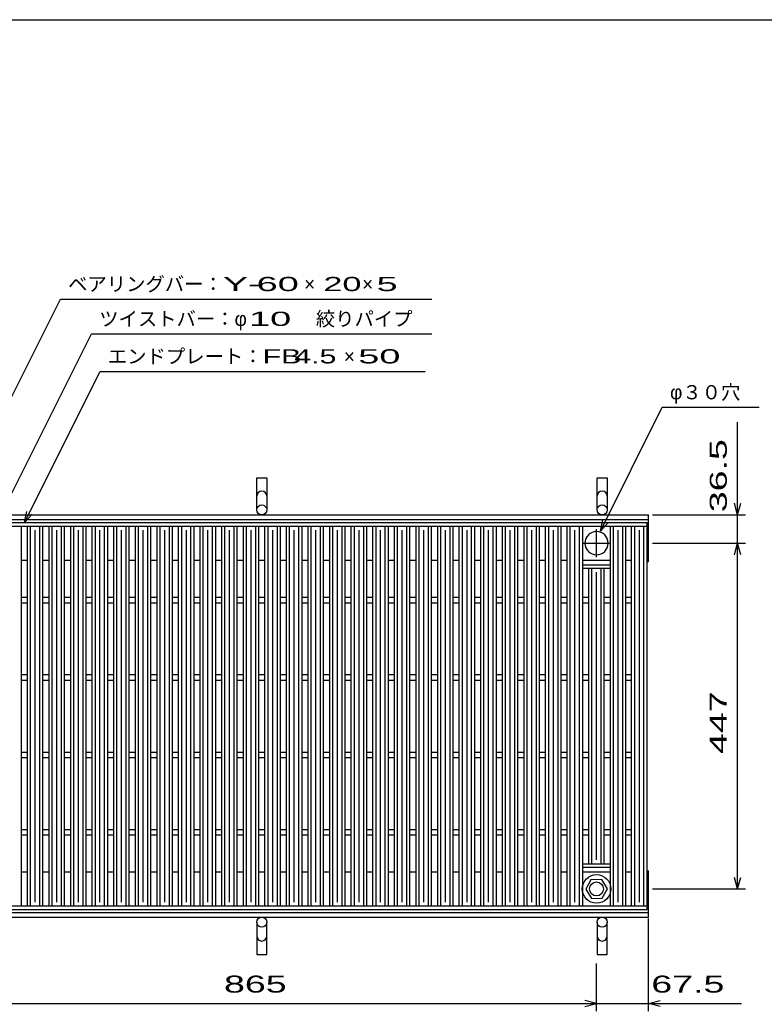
# Model space of a CAD drawing. Units: millimetres, scale not verified. Extents: x 0 to 3551, y 2 to 2338.
# Drawn here: x 657 to 1619, y 1057 to 2338 of the extents above; entities that cross this region are included whole.
import ezdxf
from ezdxf.enums import TextEntityAlignment as Align

# ---------------------------------------------------------------- set-up
doc = ezdxf.new("R2010")
doc.units = ezdxf.units.MM
doc.header["$LTSCALE"] = 10
doc.linetypes.add('CHAIN', pattern=[18.5, 12, -1.5, 3.5, -1.5])
for name, color, linetype, lineweight in [('0_2', 150, 'Continuous', 25), ('16', 3, 'Continuous', 25), ('19', 6, 'Continuous', 25), ('22', 2, 'Continuous', 25)]:
    doc.layers.add(name, color=color, linetype=linetype, lineweight=lineweight)
doc.styles.add('ベクトル', font='')
doc.styles.get('ベクトル').set_extended_font_data('ベクトル')

msp = doc.modelspace()

# ---------------------------------------------------------------- linework, layer by layer
at = {"layer": '0_2'}
msp.add_line((91, 2338.5), (3551, 2338.5), dxfattribs=at)
at = {"layer": '16'}
for p, q in [((472, 1688.5), (1468, 1688.5)), ((472, 1684), (1468, 1684)), ((639.4, 1684), (659.4, 1684)), ((659.4, 1193), (659.4, 1684)), ((667.3, 1193), (667.3, 1684)), ((667.3, 1684), (687.3, 1684)), ((671.3, 1193), (671.3, 1684)), ((677.3, 1198), (677.3, 1679)), ((683.3, 1193), (683.3, 1684)), ((687.3, 1193), (687.3, 1684)), ((695.2, 1193), (695.2, 1684)), ((695.2, 1684), (715.2, 1684)), ((699.2, 1193), (699.2, 1684)), ((705.2, 1198), (705.2, 1679)), ((711.2, 1193), (711.2, 1684)), ((715.2, 1193), (715.2, 1684)), ((723.1, 1193), (723.1, 1684)), ((723.1, 1684), (743.1, 1684)), ((727.1, 1193), (727.1, 1684)), ((733.1, 1198), (733.1, 1679)), ((739.1, 1193), (739.1, 1684)), ((743.1, 1193), (743.1, 1684)), ((751, 1193), (751, 1684)), ((751, 1684), (771, 1684)), ((755, 1193), (755, 1684)), ((761, 1198), (761, 1679)), ((767, 1193), (767, 1684)), ((771, 1193), (771, 1684)), ((778.9, 1193), (778.9, 1684)), ((778.9, 1684), (798.9, 1684)), ((782.9, 1193), (782.9, 1684)), ((788.9, 1198), (788.9, 1679)), ((794.9, 1193), (794.9, 1684)), ((798.9, 1193), (798.9, 1684)), ((806.8, 1193), (806.8, 1684)), ((806.8, 1684), (826.8, 1684)), ((810.8, 1193), (810.8, 1684)), ((816.8, 1198), (816.8, 1679)), ((822.8, 1193), (822.8, 1684)), ((826.8, 1193), (826.8, 1684)), ((834.7, 1193), (834.7, 1684)), ((834.7, 1684), (854.7, 1684)), ((838.7, 1193), (838.7, 1684)), ((844.7, 1198), (844.7, 1679)), ((850.7, 1193), (850.7, 1684)), ((854.7, 1193), (854.7, 1684)), ((862.6, 1193), (862.6, 1684)), ((862.6, 1684), (882.6, 1684)), ((866.6, 1193), (866.6, 1684)), ((872.6, 1198), (872.6, 1679)), ((878.6, 1193), (878.6, 1684)), ((882.6, 1193), (882.6, 1684)), ((890.5, 1193), (890.5, 1684)), ((890.5, 1684), (910.5, 1684)), ((894.5, 1193), (894.5, 1684)), ((900.5, 1198), (900.5, 1679)), ((906.5, 1193), (906.5, 1684)), ((910.5, 1193), (910.5, 1684)), ((918.4, 1193), (918.4, 1684)), ((918.4, 1684), (938.4, 1684)), ((922.4, 1193), (922.4, 1684)), ((928.4, 1198), (928.4, 1679)), ((934.4, 1193), (934.4, 1684)), ((938.4, 1193), (938.4, 1684)), ((946.3, 1193), (946.3, 1684)), ((946.3, 1684), (966.3, 1684)), ((950.3, 1193), (950.3, 1684)), ((956.3, 1198), (956.3, 1679)), ((962.3, 1193), (962.3, 1684)), ((966.3, 1193), (966.3, 1684)), ((974.2, 1193), (974.2, 1684)), ((974.2, 1684), (994.2, 1684)), ((978.2, 1193), (978.2, 1684)), ((984.2, 1198), (984.2, 1679)), ((990.2, 1193), (990.2, 1684)), ((994.2, 1193), (994.2, 1684)), ((1002.1, 1193), (1002.1, 1684)), ((1002.1, 1684), (1022.1, 1684)), ((1006.1, 1193), (1006.1, 1684)), ((1012.1, 1198), (1012.1, 1679)), ((1018.1, 1193), (1018.1, 1684)), ((1022.1, 1193), (1022.1, 1684)), ((1030, 1193), (1030, 1684)), ((1030, 1684), (1050, 1684)), ((1034, 1193), (1034, 1684)), ((1040, 1198), (1040, 1679)), ((1046, 1193), (1046, 1684)), ((1050, 1193), (1050, 1684)), ((1057.9, 1193), (1057.9, 1684)), ((1057.9, 1684), (1077.9, 1684)), ((1061.9, 1193), (1061.9, 1684)), ((1067.9, 1198), (1067.9, 1679)), ((1073.9, 1193), (1073.9, 1684)), ((1077.9, 1193), (1077.9, 1684)), ((1085.8, 1193), (1085.8, 1684)), ((1085.8, 1684), (1105.8, 1684)), ((1089.8, 1193), (1089.8, 1684)), ((1095.8, 1198), (1095.8, 1679)), ((1101.8, 1193), (1101.8, 1684)), ((1105.8, 1193), (1105.8, 1684)), ((1113.7, 1193), (1113.7, 1684)), ((1113.7, 1684), (1133.7, 1684)), ((1117.7, 1193), (1117.7, 1684)), ((1123.7, 1198), (1123.7, 1679)), ((1129.7, 1193), (1129.7, 1684)), ((1133.7, 1193), (1133.7, 1684)), ((1141.6, 1193), (1141.6, 1684)), ((1141.6, 1684), (1161.6, 1684)), ((1145.6, 1193), (1145.6, 1684)), ((1151.6, 1198), (1151.6, 1679)), ((1157.6, 1193), (1157.6, 1684)), ((1161.6, 1193), (1161.6, 1684)), ((1169.5, 1193), (1169.5, 1684)), ((1169.5, 1684), (1189.5, 1684)), ((1173.5, 1193), (1173.5, 1684)), ((1179.5, 1198), (1179.5, 1679)), ((1185.5, 1193), (1185.5, 1684)), ((1189.5, 1193), (1189.5, 1684)), ((1197.4, 1193), (1197.4, 1684)), ((1197.4, 1684), (1217.4, 1684)), ((1201.4, 1193), (1201.4, 1684)), ((1207.4, 1198), (1207.4, 1679)), ((1213.4, 1193), (1213.4, 1684)), ((1217.4, 1193), (1217.4, 1684)), ((1225.3, 1193), (1225.3, 1684)), ((1225.3, 1684), (1245.3, 1684)), ((1229.3, 1193), (1229.3, 1684)), ((1235.3, 1198), (1235.3, 1679)), ((1241.3, 1193), (1241.3, 1684)), ((1245.3, 1193), (1245.3, 1684)), ((1253.2, 1193), (1253.2, 1684)), ((1253.2, 1684), (1273.2, 1684)), ((1257.2, 1193), (1257.2, 1684)), ((1263.2, 1198), (1263.2, 1679)), ((1269.2, 1193), (1269.2, 1684)), ((1273.2, 1193), (1273.2, 1684)), ((1281.1, 1193), (1281.1, 1684)), ((1281.1, 1684), (1301.1, 1684)), ((1285.1, 1193), (1285.1, 1684)), ((1291.1, 1198), (1291.1, 1679)), ((1297.1, 1193), (1297.1, 1684)), ((1301.1, 1193), (1301.1, 1684)), ((1309, 1193), (1309, 1684)), ((1309, 1684), (1329, 1684)), ((1313, 1193), (1313, 1684)), ((1319, 1198), (1319, 1679)), ((1325, 1193), (1325, 1684)), ((1329, 1193), (1329, 1684)), ((1336.9, 1193), (1336.9, 1684)), ((1336.9, 1684), (1356.9, 1684)), ((1340.9, 1193), (1340.9, 1684)), ((1346.9, 1198), (1346.9, 1679)), ((1352.9, 1193), (1352.9, 1684)), ((1356.9, 1193), (1356.9, 1684)), ((1364.8, 1193), (1364.8, 1684)), ((1364.8, 1684), (1384.8, 1684)), ((1368.8, 1193), (1368.8, 1684)), ((1374.8, 1198), (1374.8, 1679)), ((1380.8, 1193), (1380.8, 1684)), ((1384.8, 1193), (1384.8, 1684)), ((1420.6, 1193), (1420.6, 1684)), ((1420.6, 1684), (1440.6, 1684)), ((1424.6, 1193), (1424.6, 1684)), ((1430.6, 1198), (1430.6, 1679)), ((1436.6, 1193), (1436.6, 1684)), ((1440.6, 1193), (1440.6, 1684)), ((1448, 1193), (1448, 1684)), ((1448, 1684), (1468, 1684)), ((1452, 1193), (1452, 1684)), ((1458, 1198), (1458, 1679)), ((1464, 1193), (1464, 1684)), ((1468, 1684), (1468, 1688.5)), ((1468, 1193), (1468, 1684)), ((659.4, 1640), (667.3, 1640)), ((687.3, 1640), (695.2, 1640)), ((715.2, 1640), (723.1, 1640)), ((743.1, 1640), (751, 1640)), ((771, 1640), (778.9, 1640)), ((798.9, 1640), (806.8, 1640)), ((826.8, 1640), (834.7, 1640)), ((854.7, 1640), (862.6, 1640)), ((882.6, 1640), (890.5, 1640)), ((910.5, 1640), (918.4, 1640)), ((938.4, 1640), (946.3, 1640)), ((966.3, 1640), (974.2, 1640)), ((994.2, 1640), (1002.1, 1640)), ((1022.1, 1640), (1030, 1640)), ((1050, 1640), (1057.9, 1640)), ((1077.9, 1640), (1085.8, 1640)), ((1105.8, 1640), (1113.7, 1640)), ((1133.7, 1640), (1141.6, 1640)), ((1161.6, 1640), (1169.5, 1640)), ((1189.5, 1640), (1197.4, 1640)), ((1217.4, 1640), (1225.3, 1640)), ((1245.3, 1640), (1253.2, 1640)), ((1273.2, 1640), (1281.1, 1640)), ((1301.1, 1640), (1309, 1640)), ((1329, 1640), (1336.9, 1640)), ((1356.9, 1640), (1364.8, 1640)), ((1384.8, 1640), (1420.6, 1640)), ((1384.8, 1634), (1420.6, 1634)), ((1384.8, 1629.5), (1384.8, 1634)), ((1384.8, 1629.5), (1420.6, 1629.5)), ((1392.7, 1247.5), (1392.7, 1629.5)), ((1392.7, 1629.5), (1412.7, 1629.5)), ((1396.7, 1247.5), (1396.7, 1629.5)), ((1408.7, 1247.5), (1408.7, 1629.5)), ((1412.7, 1247.5), (1412.7, 1629.5)), ((1420.6, 1629.5), (1420.6, 1634)), ((1440.6, 1640), (1448.5, 1640)), ((1402.7, 1252.5), (1402.7, 1624.5)), ((659.4, 1592), (667.3, 1592)), ((687.3, 1592), (695.2, 1592)), ((715.2, 1592), (723.1, 1592)), ((743.1, 1592), (751, 1592)), ((771, 1592), (778.9, 1592)), ((798.9, 1592), (806.8, 1592)), ((826.8, 1592), (834.7, 1592)), ((854.7, 1592), (862.6, 1592)), ((882.6, 1592), (890.5, 1592)), ((910.5, 1592), (918.4, 1592)), ((938.4, 1592), (946.3, 1592)), ((966.3, 1592), (974.2, 1592)), ((994.2, 1592), (1002.1, 1592)), ((1022.1, 1592), (1030, 1592)), ((1050, 1592), (1057.9, 1592)), ((1077.9, 1592), (1085.8, 1592)), ((1105.8, 1592), (1113.7, 1592)), ((1133.7, 1592), (1141.6, 1592)), ((1161.6, 1592), (1169.5, 1592)), ((1189.5, 1592), (1197.4, 1592)), ((1217.4, 1592), (1225.3, 1592)), ((1245.3, 1592), (1253.2, 1592)), ((1273.2, 1592), (1281.1, 1592)), ((1301.1, 1592), (1309, 1592)), ((1329, 1592), (1336.9, 1592)), ((1356.9, 1592), (1364.8, 1592)), ((1384.8, 1592), (1392.7, 1592)), ((1412.7, 1592), (1420.6, 1592)), ((1440.6, 1592), (1448.5, 1592)), ((659.4, 1585), (667.3, 1585)), ((687.3, 1585), (695.2, 1585)), ((715.2, 1585), (723.1, 1585)), ((743.1, 1585), (751, 1585)), ((771, 1585), (778.9, 1585)), ((798.9, 1585), (806.8, 1585)), ((826.8, 1585), (834.7, 1585)), ((854.7, 1585), (862.6, 1585)), ((882.6, 1585), (890.5, 1585)), ((910.5, 1585), (918.4, 1585)), ((938.4, 1585), (946.3, 1585)), ((966.3, 1585), (974.2, 1585)), ((994.2, 1585), (1002.1, 1585)), ((1022.1, 1585), (1030, 1585)), ((1050, 1585), (1057.9, 1585)), ((1077.9, 1585), (1085.8, 1585)), ((1105.8, 1585), (1113.7, 1585)), ((1133.7, 1585), (1141.6, 1585)), ((1161.6, 1585), (1169.5, 1585)), ((1189.5, 1585), (1197.4, 1585)), ((1217.4, 1585), (1225.3, 1585)), ((1245.3, 1585), (1253.2, 1585)), ((1273.2, 1585), (1281.1, 1585)), ((1301.1, 1585), (1309, 1585)), ((1329, 1585), (1336.9, 1585)), ((1356.9, 1585), (1364.8, 1585)), ((1384.8, 1585), (1392.7, 1585)), ((1412.7, 1585), (1420.6, 1585)), ((1440.6, 1585), (1448.5, 1585)), ((659.4, 1492), (667.3, 1492)), ((687.3, 1492), (695.2, 1492)), ((715.2, 1492), (723.1, 1492)), ((743.1, 1492), (751, 1492)), ((771, 1492), (778.9, 1492)), ((798.9, 1492), (806.8, 1492)), ((826.8, 1492), (834.7, 1492)), ((854.7, 1492), (862.6, 1492)), ((882.6, 1492), (890.5, 1492)), ((910.5, 1492), (918.4, 1492)), ((938.4, 1492), (946.3, 1492)), ((966.3, 1492), (974.2, 1492)), ((994.2, 1492), (1002.1, 1492)), ((1022.1, 1492), (1030, 1492)), ((1050, 1492), (1057.9, 1492)), ((1077.9, 1492), (1085.8, 1492)), ((1105.8, 1492), (1113.7, 1492)), ((1133.7, 1492), (1141.6, 1492)), ((1161.6, 1492), (1169.5, 1492)), ((1189.5, 1492), (1197.4, 1492)), ((1217.4, 1492), (1225.3, 1492)), ((1245.3, 1492), (1253.2, 1492)), ((1273.2, 1492), (1281.1, 1492)), ((1301.1, 1492), (1309, 1492)), ((1329, 1492), (1336.9, 1492)), ((1356.9, 1492), (1364.8, 1492)), ((1384.8, 1492), (1392.7, 1492)), ((1412.7, 1492), (1420.6, 1492)), ((1440.6, 1492), (1448.5, 1492)), ((659.4, 1485), (667.3, 1485)), ((687.3, 1485), (695.2, 1485)), ((715.2, 1485), (723.1, 1485)), ((743.1, 1485), (751, 1485)), ((771, 1485), (778.9, 1485)), ((798.9, 1485), (806.8, 1485)), ((826.8, 1485), (834.7, 1485)), ((854.7, 1485), (862.6, 1485)), ((882.6, 1485), (890.5, 1485)), ((910.5, 1485), (918.4, 1485)), ((938.4, 1485), (946.3, 1485)), ((966.3, 1485), (974.2, 1485)), ((994.2, 1485), (1002.1, 1485)), ((1022.1, 1485), (1030, 1485)), ((1050, 1485), (1057.9, 1485)), ((1077.9, 1485), (1085.8, 1485)), ((1105.8, 1485), (1113.7, 1485)), ((1133.7, 1485), (1141.6, 1485)), ((1161.6, 1485), (1169.5, 1485)), ((1189.5, 1485), (1197.4, 1485)), ((1217.4, 1485), (1225.3, 1485)), ((1245.3, 1485), (1253.2, 1485)), ((1273.2, 1485), (1281.1, 1485)), ((1301.1, 1485), (1309, 1485)), ((1329, 1485), (1336.9, 1485)), ((1356.9, 1485), (1364.8, 1485)), ((1384.8, 1485), (1392.7, 1485)), ((1412.7, 1485), (1420.6, 1485)), ((1440.6, 1485), (1448.5, 1485)), ((659.4, 1392), (667.3, 1392)), ((659.4, 1385), (667.3, 1385)), ((687.3, 1392), (695.2, 1392)), ((687.3, 1385), (695.2, 1385)), ((715.2, 1392), (723.1, 1392)), ((715.2, 1385), (723.1, 1385)), ((743.1, 1392), (751, 1392)), ((743.1, 1385), (751, 1385)), ((771, 1392), (778.9, 1392)), ((771, 1385), (778.9, 1385)), ((798.9, 1392), (806.8, 1392)), ((798.9, 1385), (806.8, 1385)), ((826.8, 1392), (834.7, 1392)), ((826.8, 1385), (834.7, 1385)), ((854.7, 1392), (862.6, 1392)), ((854.7, 1385), (862.6, 1385)), ((882.6, 1392), (890.5, 1392)), ((882.6, 1385), (890.5, 1385)), ((910.5, 1392), (918.4, 1392)), ((910.5, 1385), (918.4, 1385)), ((938.4, 1392), (946.3, 1392)), ((938.4, 1385), (946.3, 1385)), ((966.3, 1392), (974.2, 1392)), ((966.3, 1385), (974.2, 1385)), ((994.2, 1392), (1002.1, 1392)), ((994.2, 1385), (1002.1, 1385)), ((1022.1, 1392), (1030, 1392)), ((1022.1, 1385), (1030, 1385)), ((1050, 1392), (1057.9, 1392)), ((1050, 1385), (1057.9, 1385)), ((1077.9, 1392), (1085.8, 1392)), ((1077.9, 1385), (1085.8, 1385)), ((1105.8, 1392), (1113.7, 1392)), ((1105.8, 1385), (1113.7, 1385)), ((1133.7, 1392), (1141.6, 1392)), ((1133.7, 1385), (1141.6, 1385)), ((1161.6, 1392), (1169.5, 1392)), ((1161.6, 1385), (1169.5, 1385)), ((1189.5, 1392), (1197.4, 1392)), ((1189.5, 1385), (1197.4, 1385)), ((1217.4, 1392), (1225.3, 1392)), ((1217.4, 1385), (1225.3, 1385)), ((1245.3, 1392), (1253.2, 1392)), ((1245.3, 1385), (1253.2, 1385)), ((1273.2, 1392), (1281.1, 1392)), ((1273.2, 1385), (1281.1, 1385)), ((1301.1, 1392), (1309, 1392)), ((1301.1, 1385), (1309, 1385)), ((1329, 1392), (1336.9, 1392)), ((1329, 1385), (1336.9, 1385)), ((1356.9, 1392), (1364.8, 1392)), ((1356.9, 1385), (1364.8, 1385)), ((1384.8, 1392), (1392.7, 1392)), ((1384.8, 1385), (1392.7, 1385)), ((1412.7, 1392), (1420.6, 1392)), ((1412.7, 1385), (1420.6, 1385)), ((1440.6, 1392), (1448.5, 1392)), ((1440.6, 1385), (1448.5, 1385)), ((659.4, 1292), (667.3, 1292)), ((659.4, 1285), (667.3, 1285)), ((687.3, 1292), (695.2, 1292)), ((687.3, 1285), (695.2, 1285)), ((715.2, 1292), (723.1, 1292)), ((715.2, 1285), (723.1, 1285)), ((743.1, 1292), (751, 1292)), ((743.1, 1285), (751, 1285)), ((771, 1292), (778.9, 1292)), ((771, 1285), (778.9, 1285)), ((798.9, 1292), (806.8, 1292)), ((798.9, 1285), (806.8, 1285)), ((826.8, 1292), (834.7, 1292)), ((826.8, 1285), (834.7, 1285)), ((854.7, 1292), (862.6, 1292)), ((854.7, 1285), (862.6, 1285)), ((882.6, 1292), (890.5, 1292)), ((882.6, 1285), (890.5, 1285)), ((910.5, 1292), (918.4, 1292)), ((910.5, 1285), (918.4, 1285)), ((938.4, 1292), (946.3, 1292)), ((938.4, 1285), (946.3, 1285)), ((966.3, 1292), (974.2, 1292)), ((966.3, 1285), (974.2, 1285)), ((994.2, 1292), (1002.1, 1292)), ((994.2, 1285), (1002.1, 1285)), ((1022.1, 1292), (1030, 1292)), ((1022.1, 1285), (1030, 1285)), ((1050, 1292), (1057.9, 1292)), ((1050, 1285), (1057.9, 1285)), ((1077.9, 1292), (1085.8, 1292)), ((1077.9, 1285), (1085.8, 1285)), ((1105.8, 1292), (1113.7, 1292)), ((1105.8, 1285), (1113.7, 1285)), ((1133.7, 1292), (1141.6, 1292)), ((1133.7, 1285), (1141.6, 1285)), ((1161.6, 1292), (1169.5, 1292)), ((1161.6, 1285), (1169.5, 1285)), ((1189.5, 1292), (1197.4, 1292)), ((1189.5, 1285), (1197.4, 1285)), ((1217.4, 1292), (1225.3, 1292)), ((1217.4, 1285), (1225.3, 1285)), ((1245.3, 1292), (1253.2, 1292)), ((1245.3, 1285), (1253.2, 1285)), ((1273.2, 1292), (1281.1, 1292)), ((1273.2, 1285), (1281.1, 1285)), ((1301.1, 1292), (1309, 1292)), ((1301.1, 1285), (1309, 1285)), ((1329, 1292), (1336.9, 1292)), ((1329, 1285), (1336.9, 1285)), ((1356.9, 1292), (1364.8, 1292)), ((1356.9, 1285), (1364.8, 1285)), ((1384.8, 1292), (1392.7, 1292)), ((1384.8, 1285), (1392.7, 1285)), ((1412.7, 1292), (1420.6, 1292)), ((1412.7, 1285), (1420.6, 1285)), ((1440.6, 1292), (1448.5, 1292)), ((1440.6, 1285), (1448.5, 1285)), ((1384.8, 1247.5), (1420.6, 1247.5)), ((1384.8, 1243), (1384.8, 1247.5)), ((1392.7, 1247.5), (1412.7, 1247.5)), ((1420.6, 1243), (1420.6, 1247.5)), ((659.4, 1237), (667.3, 1237)), ((687.3, 1237), (695.2, 1237)), ((715.2, 1237), (723.1, 1237)), ((743.1, 1237), (751, 1237)), ((771, 1237), (778.9, 1237)), ((798.9, 1237), (806.8, 1237)), ((826.8, 1237), (834.7, 1237)), ((854.7, 1237), (862.6, 1237)), ((882.6, 1237), (890.5, 1237)), ((910.5, 1237), (918.4, 1237)), ((938.4, 1237), (946.3, 1237)), ((966.3, 1237), (974.2, 1237)), ((994.2, 1237), (1002.1, 1237)), ((1022.1, 1237), (1030, 1237)), ((1050, 1237), (1057.9, 1237)), ((1077.9, 1237), (1085.8, 1237)), ((1105.8, 1237), (1113.7, 1237)), ((1133.7, 1237), (1141.6, 1237)), ((1161.6, 1237), (1169.5, 1237)), ((1189.5, 1237), (1197.4, 1237)), ((1217.4, 1237), (1225.3, 1237)), ((1245.3, 1237), (1253.2, 1237)), ((1273.2, 1237), (1281.1, 1237)), ((1301.1, 1237), (1309, 1237)), ((1329, 1237), (1336.9, 1237)), ((1356.9, 1237), (1364.8, 1237)), ((1384.8, 1243), (1420.6, 1243)), ((1384.8, 1237), (1420.6, 1237)), ((1440.6, 1237), (1448.5, 1237)), ((1395.41, 1226.95), (1388.7, 1214.66)), ((1409.4, 1227.29), (1395.41, 1226.95)), ((1416.7, 1215), (1409.4, 1227.29)), ((1388.7, 1214.66), (1396, 1202.71)), ((1409.99, 1203.05), (1416.7, 1215.34)), ((472, 1193), (1468, 1193)), ((639.4, 1193), (659.4, 1193)), ((667.3, 1193), (687.3, 1193)), ((695.2, 1193), (715.2, 1193)), ((723.1, 1193), (743.1, 1193)), ((751, 1193), (771, 1193)), ((778.9, 1193), (798.9, 1193)), ((806.8, 1193), (826.8, 1193)), ((834.7, 1193), (854.7, 1193)), ((862.6, 1193), (882.6, 1193)), ((890.5, 1193), (910.5, 1193)), ((918.4, 1193), (938.4, 1193)), ((946.3, 1193), (966.3, 1193)), ((974.2, 1193), (994.2, 1193)), ((1002.1, 1193), (1022.1, 1193)), ((1030, 1193), (1050, 1193)), ((1057.9, 1193), (1077.9, 1193)), ((1085.8, 1193), (1105.8, 1193)), ((1113.7, 1193), (1133.7, 1193)), ((1141.6, 1193), (1161.6, 1193)), ((1169.5, 1193), (1189.5, 1193)), ((1197.4, 1193), (1217.4, 1193)), ((1225.3, 1193), (1245.3, 1193)), ((1253.2, 1193), (1273.2, 1193)), ((1281.1, 1193), (1301.1, 1193)), ((1309, 1193), (1329, 1193)), ((1336.9, 1193), (1356.9, 1193)), ((1364.8, 1193), (1384.8, 1193)), ((1396, 1202.71), (1409.99, 1203.05)), ((1420.6, 1193), (1440.6, 1193)), ((1448, 1193), (1468, 1193)), ((1468, 1188.5), (1468, 1193)), ((472, 1188.5), (1468, 1188.5))]:
    msp.add_line(p, q, dxfattribs=at)
at = {"layer": '16', "linetype": 'CHAIN'}
for p, q in [((1402.7, 1644), (1402.7, 1680)), ((1384.7, 1662), (1420.7, 1662))]:
    msp.add_line(p, q, dxfattribs=at)
at = {"layer": '16'}
for radius in [18.5, 9]:
    msp.add_circle((1402.7, 1215), radius, dxfattribs=at)
for start, end in [(90, 270), (270, 90)]:
    msp.add_arc((1402.7, 1662), 15, start, end, dxfattribs=at)
at = {"layer": '19'}
for p, q in [((963.5, 1705), (963.5, 1746.62)), ((963.5, 1746.62), (976.5, 1746.62)), ((976.5, 1746.62), (976.5, 1705)), ((1403.5, 1705), (1403.5, 1746.62)), ((1403.5, 1746.62), (1416.5, 1746.62)), ((1416.5, 1746.62), (1416.5, 1705)), ((470, 1698.5), (1470, 1698.5)), ((470, 1692.5), (1470, 1692.5)), ((1470, 1638.5), (1470, 1698.5)), ((1468, 1638.5), (1470, 1638.5)), ((1468, 1238.5), (1470, 1238.5)), ((1470, 1178.5), (1470, 1238.5)), ((470, 1184.5), (1470, 1184.5)), ((470, 1178.5), (1470, 1178.5)), ((963.5, 1172), (963.5, 1130.38)), ((976.5, 1130.38), (976.5, 1172)), ((1403.5, 1172), (1403.5, 1130.38)), ((1416.5, 1130.38), (1416.5, 1172)), ((963.5, 1130.38), (976.5, 1130.38)), ((1403.5, 1130.38), (1416.5, 1130.38))]:
    msp.add_line(p, q, dxfattribs=at)
for centre in [(970, 1705), (1410, 1705), (970, 1172), (1410, 1172)]:
    msp.add_circle(centre, 6.5, dxfattribs=at)
for centre, start, end in [((970, 1722.84), 0, 180), ((1410, 1722.84), 0, 180), ((970, 1154.16), 180, 0), ((1410, 1154.16), 180, 0)]:
    msp.add_arc(centre, 6.5, start, end, dxfattribs=at)
at = {"layer": '22', "color": 4}
for p, q in [((492, 1542), (709.75, 1977.5)), ((709.75, 1977.5), (1189.75, 1977.5)), ((579.65, 1592), (749.9, 1932.5)), ((749.9, 1932.5), (1189.9, 1932.5)), ((663.35, 1688.5), (761.1, 1884)), ((761.1, 1884), (1181.1, 1884)), ((1407.7, 1677.6), (1487.7, 1837.6)), ((1487.7, 1837.6), (1612.7, 1837.6)), ((1585, 1698.5), (1585, 1818.5)), ((1585, 1698.5), (1581, 1713.5)), ((1585, 1698.5), (1589, 1713.5)), ((663.35, 1688.5), (666.35, 1703.1)), ((663.35, 1688.5), (673.35, 1699.5)), ((1407.7, 1677.6), (1410.7, 1692.2)), ((1475, 1698.5), (1595, 1698.5)), ((1585, 1662), (1585, 1698.5)), ((1407.7, 1677.6), (1417.7, 1688.6)), ((1475, 1662), (1595, 1662)), ((1581, 1647), (1585, 1662)), ((1589, 1647), (1585, 1662)), ((1585, 1215), (1585, 1662)), ((1585, 1215), (1581, 1230)), ((1585, 1215), (1589, 1230)), ((1475, 1215), (1595, 1215)), ((1470, 1057), (1470, 1177)), ((1402.7, 1057), (1402.7, 1118.5)), ((537.8, 1067), (1402.7, 1067)), ((1402.7, 1067), (1387.7, 1071)), ((1387.7, 1063), (1402.7, 1067)), ((1402.7, 1067), (1470, 1067)), ((1470, 1067), (1485, 1071)), ((1485, 1063), (1470, 1067)), ((1470, 1067), (1590, 1067))]:
    msp.add_line(p, q, dxfattribs=at)

# ---------------------------------------------------------------- texts
at = {"layer": '22', "style": 'ベクトル'}
for s, p in [('ベアリングバー：', (719.75, 1997)), ('×', (1024.75, 1997)), ('×', (1099.75, 1997)), ('ツイストバー：', (759.9, 1952)), ('絞りパイプ', (1039.9, 1952)), ('φ', (934.9, 1952)), ('エンドプレート：', (771.1, 1903.5)), ('×', (1076.1, 1903.5)), ('φ３０穴', (1497.7, 1857.1))]:
    msp.add_text(s, height=18.33, dxfattribs=at).set_placement(p, align=Align.MIDDLE_LEFT)
for s, height, width, p in [('Y-', 18.33, 2, (919.75, 1997)), (' 60 ', 18.33, 2, (949.75, 1997)), ('20', 18.33, 1.8, (1049.75, 1997)), (' 5 ', 18.33, 2, (1104.75, 1997)), (' 10 ', 18.33, 2, (939.9, 1952)), ('FB', 18.33, 1.6, (971.1, 1903.5)), (' 4.5 ', 18.33, 1.6, (1001.1, 1903.5)), (' 50 ', 18.33, 2, (1081.1, 1903.5)), (' 865 ', 21.99, 1.65, (907.75, 1092)), (' 67.5 ', 21.99, 1.65, (1460, 1092))]:
    msp.add_text(s, height=height, dxfattribs=dict(at, width=width)).set_placement(p, align=Align.MIDDLE_LEFT)
at = {"layer": '22', "style": 'ベクトル', "width": 1.65}
for s, p in [(' 36.5 ', (1560, 1688.5)), (' 447 ', (1560, 1376))]:
    msp.add_text(s, height=21.99, rotation=90, dxfattribs=at).set_placement(p, align=Align.MIDDLE_LEFT)

doc.saveas('drawing.dxf')
